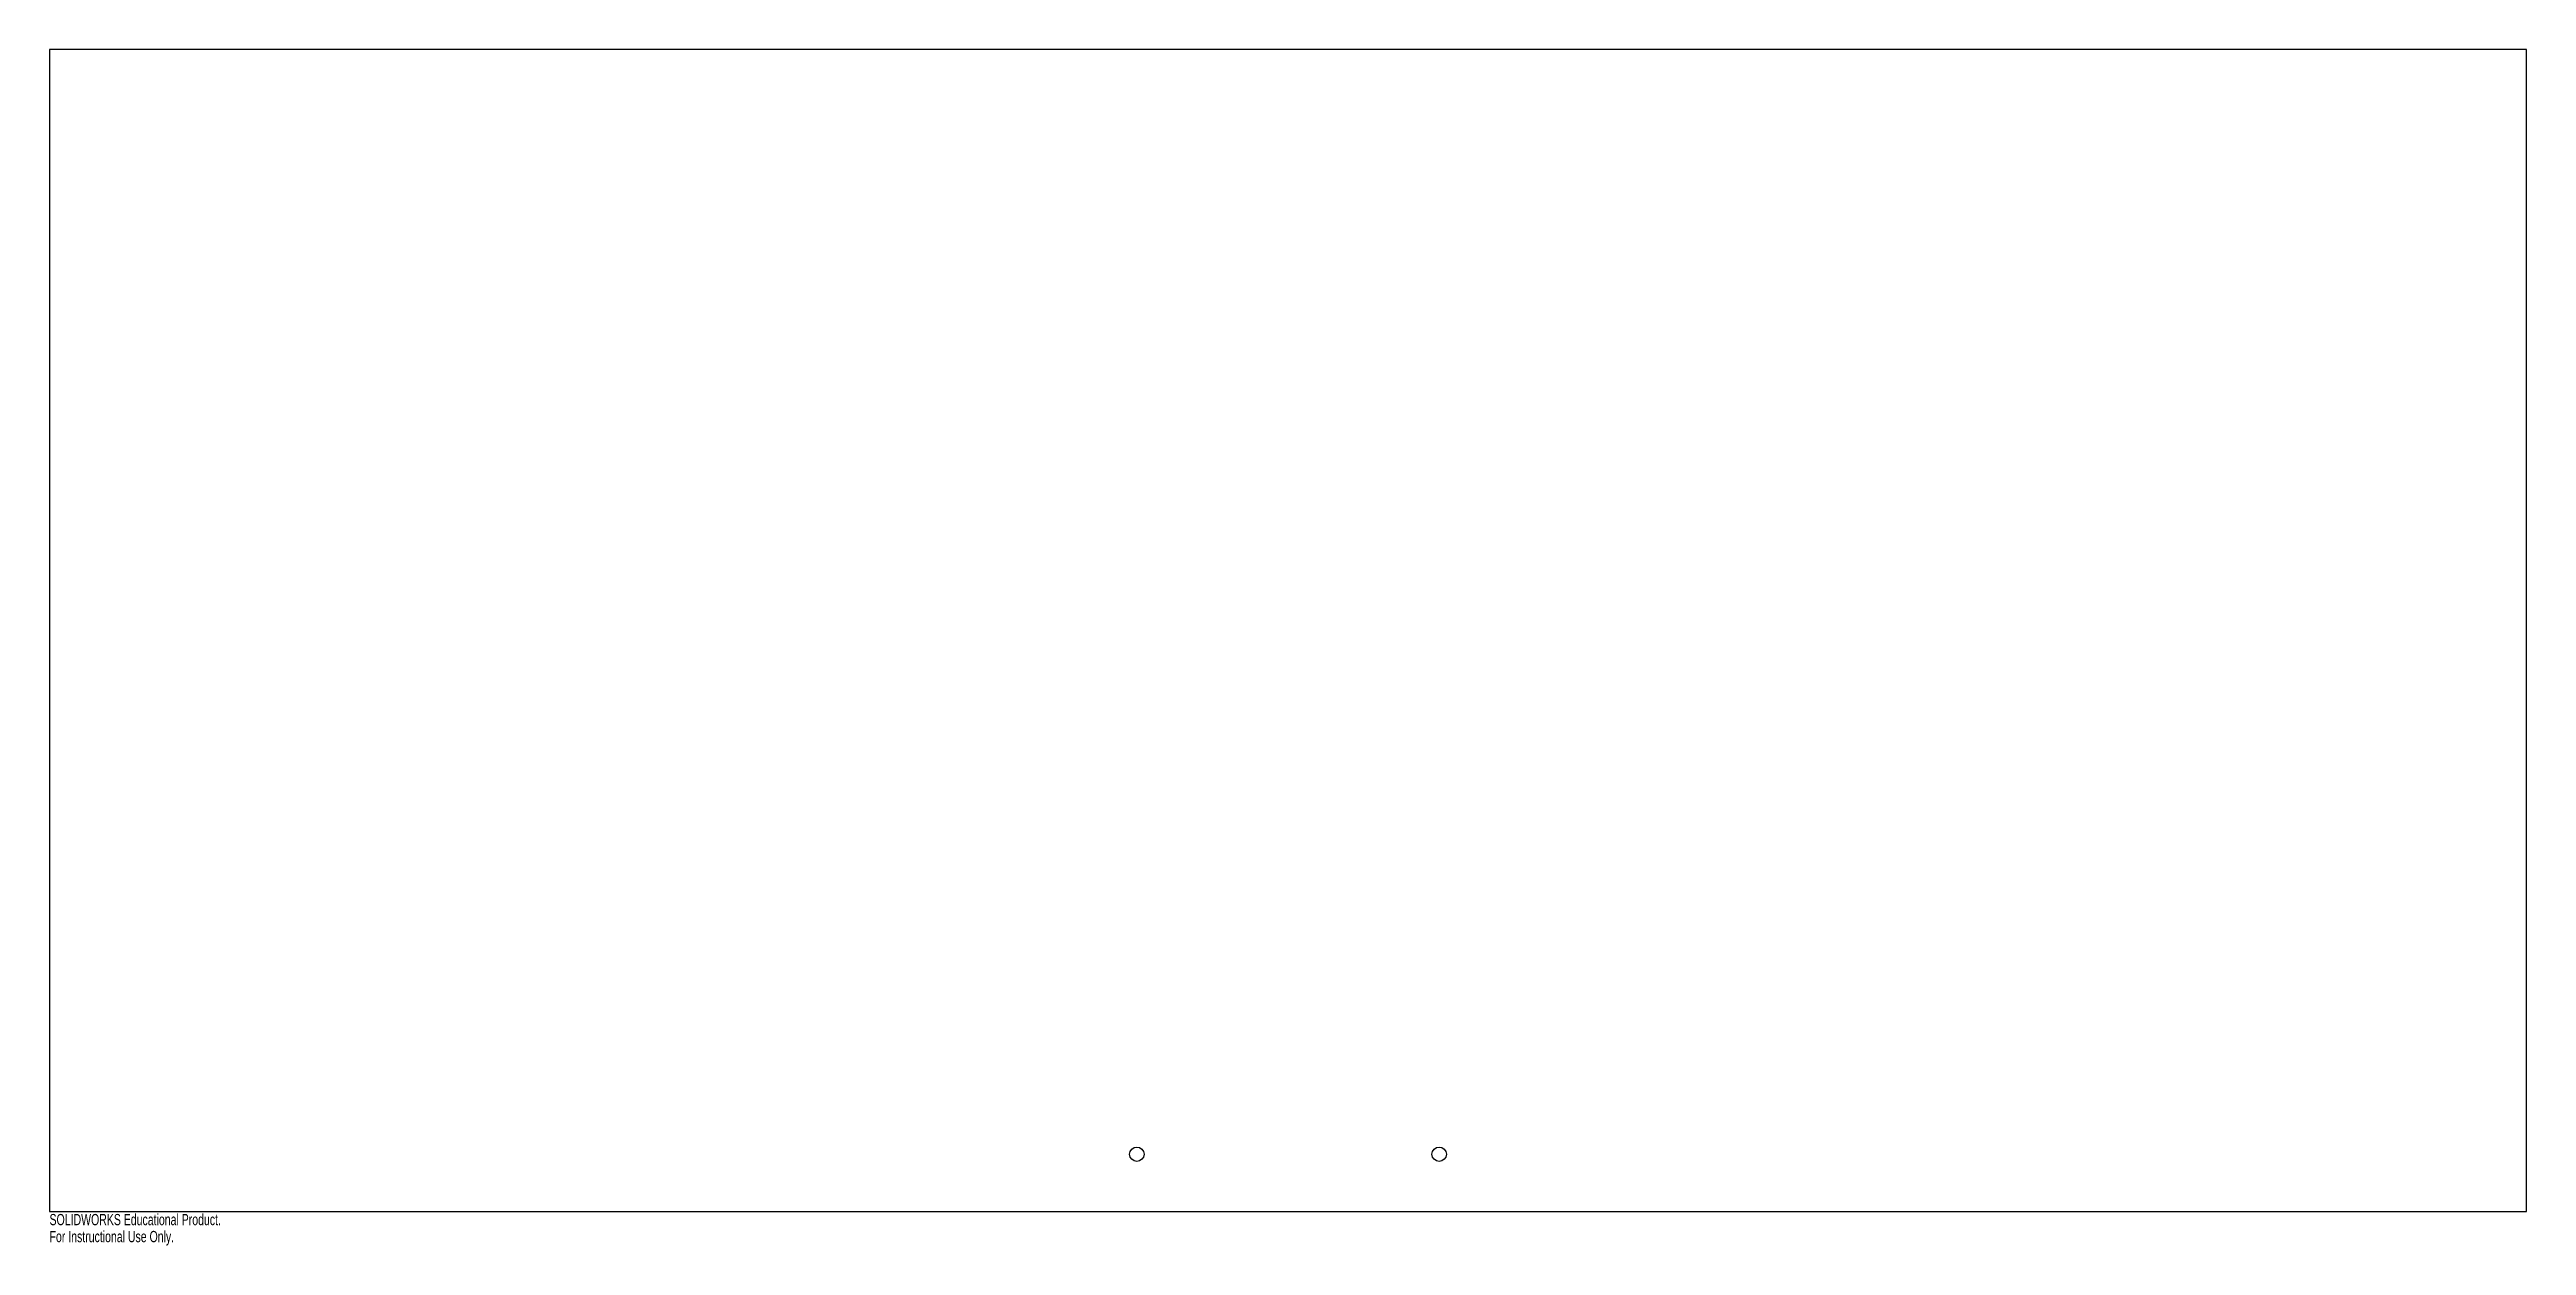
# Model space of a CAD drawing. Header units: millimetres. Extents: x 0 to 1065, y -515 to 0.
import ezdxf

# ---------------------------------------------------------------- set-up
doc = ezdxf.new("R2010")
doc.units = ezdxf.units.MM
doc.styles.add('SLDTEXTSTYLE0', font='TXT', dxfattribs={"width": 0.7})

msp = doc.modelspace()

# ---------------------------------------------------------------- linework, layer by layer
at = {"color": 7, "linetype": 'Continuous', "lineweight": 25}
for p, q in [((1065, 0), (0, 0)), ((0, 0), (0, -500)), ((1065, -500), (1065, 0)), ((0, -500), (1065, -500))]:
    msp.add_line(p, q, dxfattribs=at)
for centre in [(467.5, -475.3), (597.5, -475.3)]:
    msp.add_circle(centre, 3.1, dxfattribs=at)

# ---------------------------------------------------------------- texts
at = {"color": 7, "linetype": 'Continuous', "char_height": 4.834, "attachment_point": 1, "style": 'SLDTEXTSTYLE0'}
for s, insert in [('SOLIDWORKS Educational Product.', (0, -501)), ('For Instructional Use Only.', (0, -508.3))]:
    msp.add_mtext(s, dxfattribs=dict(at, insert=insert))

doc.saveas('drawing.dxf')
